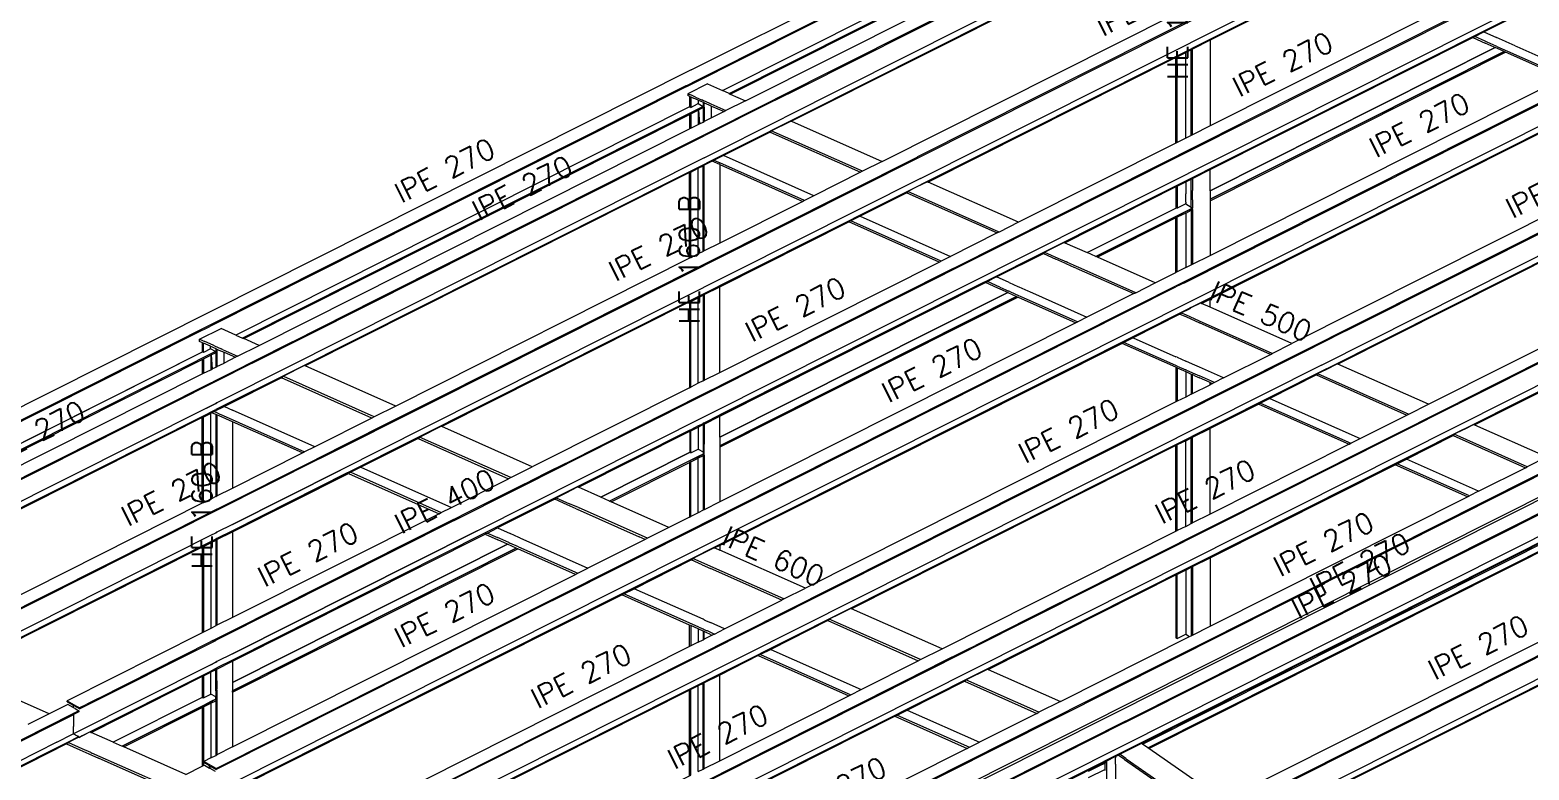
# Model space of a CAD drawing. Header units: millimetres. Extents: x 2 to 172, y 1 to 110.
# Drawn here: x 16.21 to 27.42, y 23.95 to 29.49 of the extents above; entities that cross this region are included whole.
import ezdxf
from ezdxf.enums import TextEntityAlignment as Align

# ---------------------------------------------------------------- set-up
doc = ezdxf.new("R2010")
doc.units = ezdxf.units.MM
doc.layers.add('BARRAS_DE_ACERO', color=7, linetype='Continuous', lineweight=9)
doc.layers.add('REFERENCIA_DE_LAS_BARRAS', color=2, linetype='Continuous', lineweight=9)
doc.styles.add('CYPETXT', font='romans__.ttf', dxfattribs={"height": 0.2})

msp = doc.modelspace()

# ---------------------------------------------------------------- linework, layer by layer
at = {"layer": 'BARRAS_DE_ACERO'}
for p, q in [((35.802, 35.855), (21.843, 28.831)), ((42.371, 33.458), (20.706, 22.557)), ((22.844, 28.53), (29.403, 31.83)), ((22.865, 28.377), (29.575, 31.753)), ((20.347, 26.141), (31.134, 31.569)), ((24.443, 24.119), (38.831, 31.359)), ((21.151, 29.189), (24.796, 31.023)), ((21.2, 29.115), (24.84, 30.947)), ((24.84, 30.938), (21.127, 29.069)), ((21.434, 29.013), (24.885, 30.749)), ((25.46, 30.823), (21.779, 28.971)), ((21.443, 29.009), (24.776, 30.686)), ((25.865, 26.981), (33.147, 30.645)), ((24.776, 30.251), (21.902, 28.805)), ((23.342, 27.602), (28.475, 30.184)), ((18.579, 26.173), (26.481, 30.149)), ((25.975, 29.886), (25.031, 29.411)), ((21.961, 29.054), (23.23, 29.692)), ((22.578, 28.504), (24.776, 29.61)), ((25.05, 29.648), (22.844, 28.539)), ((26.893, 29.607), (25.268, 28.79)), ((24.839, 27.597), (28.518, 29.448)), ((25.031, 29.411), (24.9, 29.345)), ((25.031, 28.443), (26.996, 29.432)), ((25.031, 29.411), (25.031, 28.77)), ((28.488, 29.442), (26.803, 28.594)), ((26.996, 29.432), (27.011, 29.439)), ((26.996, 29.432), (27.09, 29.39)), ((27.011, 29.439), (27.08, 29.474)), ((27.088, 29.404), (27.011, 29.439)), ((27.08, 29.474), (27.174, 29.432)), ((27.104, 29.397), (27.088, 29.404)), ((27.156, 29.36), (27.09, 29.39)), ((27.171, 29.368), (27.104, 29.397)), ((27.24, 29.402), (27.174, 29.432)), ((24.776, 29.283), (22.923, 28.35)), ((24.776, 28.642), (24.776, 29.283)), ((24.786, 29.288), (24.849, 29.319)), ((24.849, 28.678), (24.849, 29.319)), ((24.887, 27.411), (28.613, 29.285)), ((24.908, 27.468), (28.613, 29.332)), ((25.031, 28.284), (27.163, 29.357)), ((25.031, 28.21), (27.242, 29.322)), ((27.163, 29.357), (27.156, 29.36)), ((27.163, 29.357), (27.163, 29.357)), ((27.177, 29.365), (27.171, 29.368)), ((27.177, 29.365), (27.256, 29.33)), ((27.23, 29.328), (27.242, 29.322)), ((27.23, 29.328), (27.23, 29.328)), ((27.673, 29.131), (27.242, 29.322)), ((27.256, 29.33), (27.687, 29.138)), ((27.313, 29.37), (27.325, 29.364)), ((27.325, 29.364), (27.756, 29.173)), ((21.151, 29.189), (13.861, 25.521)), ((21.093, 29.052), (17.555, 27.272)), ((21.127, 29.069), (21.093, 29.052)), ((21.113, 29.071), (21.113, 29.071)), ((21.113, 29.071), (21.113, 29.071)), ((21.113, 29.071), (21.113, 29.071)), ((21.113, 29.071), (21.113, 29.071)), ((21.113, 29.071), (21.113, 29.071)), ((21.113, 29.071), (21.113, 29.071)), ((21.113, 29.071), (21.113, 29.071)), ((21.113, 29.071), (21.113, 29.071)), ((21.113, 29.071), (21.113, 29.071)), ((21.113, 29.071), (21.113, 29.071)), ((21.113, 29.071), (21.113, 29.071)), ((21.113, 29.071), (21.113, 29.071)), ((21.113, 29.071), (21.113, 29.071)), ((21.113, 29.071), (21.113, 29.071)), ((21.113, 29.071), (21.113, 29.071)), ((21.114, 29.072), (21.115, 29.072)), ((21.114, 29.072), (21.114, 29.072)), ((21.114, 29.071), (21.114, 29.072)), ((21.114, 29.071), (21.114, 29.071)), ((21.114, 29.071), (21.114, 29.071)), ((21.114, 29.071), (21.114, 29.071)), ((21.114, 29.071), (21.114, 29.071)), ((21.114, 29.071), (21.114, 29.071)), ((21.116, 29.073), (21.115, 29.072)), ((21.119, 29.074), (21.2, 29.115)), ((21.272, 29.085), (21.384, 29.035)), ((21.779, 28.962), (21.961, 29.054)), ((18.801, 27.473), (21.774, 28.969)), ((21.127, 29.011), (21.127, 28.998)), ((21.141, 28.991), (21.127, 28.998)), ((21.157, 28.998), (21.148, 29.002)), ((21.148, 28.988), (21.148, 28.909)), ((21.148, 28.988), (21.169, 28.979)), ((21.148, 28.909), (21.198, 28.935)), ((21.183, 28.986), (21.157, 28.998)), ((21.202, 28.964), (21.169, 28.979)), ((21.183, 28.986), (21.233, 28.964)), ((21.198, 28.935), (21.202, 28.937)), ((21.202, 28.964), (21.219, 28.957)), ((21.202, 28.964), (21.202, 28.949)), ((21.202, 28.949), (21.202, 28.941)), ((21.202, 28.937), (21.202, 28.941)), ((21.219, 28.957), (21.24, 28.948)), ((21.238, 28.962), (21.233, 28.964)), ((21.238, 28.962), (21.288, 28.94)), ((21.24, 28.948), (21.24, 28.92)), ((21.248, 28.944), (21.24, 28.948)), ((21.248, 28.911), (21.248, 28.944)), ((21.288, 28.94), (21.297, 28.936)), ((21.297, 28.936), (21.411, 28.885)), ((21.434, 29.013), (21.384, 29.035)), ((21.774, 28.969), (21.779, 28.971)), ((21.779, 28.962), (21.775, 28.96)), ((22.22, 25.32), (29.505, 28.985)), ((28.018, 28.977), (25.031, 27.474)), ((21.235, 28.913), (17.796, 27.183)), ((17.805, 27.179), (21.139, 28.856)), ((21.139, 28.912), (21.141, 28.913)), ((21.139, 28.856), (21.148, 28.861)), ((21.139, 28.856), (21.139, 28.748)), ((21.148, 28.909), (21.141, 28.913)), ((21.235, 28.913), (21.24, 28.915)), ((21.24, 28.92), (21.24, 28.917)), ((21.248, 28.911), (21.248, 28.803)), ((21.248, 28.532), (21.843, 28.831)), ((21.303, 28.831), (21.248, 28.803)), ((21.303, 28.919), (21.397, 28.878)), ((21.303, 28.831), (21.303, 28.919)), ((21.397, 28.878), (21.303, 28.831)), ((21.148, 28.753), (21.139, 28.748)), ((21.742, 28.724), (21.392, 28.548)), ((21.742, 28.724), (21.75, 28.728)), ((21.742, 28.724), (22.418, 28.423)), ((21.75, 28.734), (21.896, 28.807)), ((22.433, 28.431), (21.75, 28.734)), ((21.75, 28.728), (21.75, 28.734)), ((21.896, 28.807), (21.902, 28.805)), ((21.902, 28.805), (22.578, 28.504)), ((24.636, 28.472), (25.268, 28.79)), ((24.9, 28.704), (24.89, 28.699)), ((25.031, 28.77), (24.9, 28.704)), ((25.902, 26.953), (29.478, 28.752)), ((17.867, 26.994), (21.248, 28.695)), ((24.776, 28.642), (23.6, 28.05)), ((24.786, 28.647), (24.776, 28.642)), ((24.849, 28.678), (24.786, 28.647)), ((24.89, 28.699), (24.849, 28.678)), ((26.048, 27.237), (28.822, 28.633)), ((26.562, 28.473), (26.803, 28.594)), ((21.248, 28.532), (17.658, 26.725)), ((30.842, 28.517), (19.597, 22.859)), ((21.24, 28.471), (21.248, 28.476)), ((21.248, 27.835), (21.248, 28.476)), ((21.323, 28.513), (21.308, 28.506)), ((21.392, 28.548), (21.323, 28.513)), ((21.323, 28.513), (21.365, 28.495)), ((21.999, 28.213), (21.365, 28.495)), ((21.365, 28.481), (21.985, 28.205)), ((21.365, 28.481), (21.365, 27.894)), ((22.068, 28.247), (21.392, 28.548)), ((28.443, 28.55), (25.643, 27.141)), ((30.575, 28.547), (26.887, 26.691)), ((21.139, 28.421), (18.264, 26.974)), ((22.865, 28.377), (19.156, 26.51)), ((21.139, 28.421), (21.148, 28.425)), ((21.139, 27.78), (21.139, 28.421)), ((21.148, 28.425), (21.203, 28.453)), ((21.148, 27.784), (21.148, 28.425)), ((21.203, 28.453), (21.24, 28.471)), ((21.203, 27.812), (21.203, 28.453)), ((21.24, 27.83), (21.24, 28.471)), ((23.111, 27.704), (24.636, 28.472)), ((24.844, 27.608), (26.562, 28.473)), ((24.849, 28.351), (24.89, 28.372)), ((24.89, 28.372), (24.9, 28.377)), ((24.89, 28.22), (24.89, 28.372)), ((24.9, 28.377), (25.031, 28.443)), ((24.9, 28.377), (24.9, 28.288)), ((25.031, 28.284), (25.031, 28.443)), ((22.763, 28.27), (22.414, 28.094)), ((22.839, 28.314), (22.772, 28.28)), ((23.454, 27.976), (22.772, 28.28)), ((22.772, 28.28), (22.772, 28.28)), ((22.772, 28.274), (22.772, 28.28)), ((22.917, 28.353), (22.839, 28.314)), ((22.917, 28.353), (22.923, 28.35)), ((23.6, 28.05), (22.923, 28.35)), ((23.945, 27.896), (24.779, 28.316)), ((24.786, 28.319), (24.779, 28.316)), ((24.779, 28.158), (24.779, 28.316)), ((24.786, 28.319), (24.849, 28.351)), ((24.786, 28.319), (24.786, 28.154)), ((24.849, 28.351), (24.849, 28.262)), ((24.849, 28.199), (24.849, 28.262)), ((25.031, 28.284), (25.031, 28.284)), ((27, 26.537), (30.575, 28.336)), ((24.112, 27.822), (24.776, 28.156)), ((24.776, 28.156), (24.779, 28.158)), ((24.779, 28.158), (24.776, 28.156)), ((24.776, 28.156), (24.776, 28.156)), ((24.779, 28.158), (24.786, 28.154)), ((24.849, 28.186), (24.786, 28.154)), ((24.849, 28.199), (24.849, 28.193)), ((24.849, 28.186), (24.849, 28.193)), ((24.849, 28.193), (24.849, 28.193)), ((24.849, 28.118), (24.89, 28.139)), ((24.89, 28.214), (24.89, 28.22)), ((24.89, 28.214), (24.89, 28.214)), ((24.89, 28.162), (24.89, 28.151)), ((24.89, 28.151), (24.89, 28.139)), ((24.9, 28.218), (24.9, 28.218)), ((24.9, 28.144), (24.9, 28.155)), ((24.9, 28.144), (24.9, 27.735)), ((25.031, 28.221), (25.031, 28.222)), ((28.443, 28.223), (25.988, 26.988)), ((22.344, 28.059), (22.33, 28.052)), ((23.006, 27.751), (22.33, 28.052)), ((22.414, 28.094), (22.344, 28.059)), ((23.021, 27.758), (22.344, 28.059)), ((22.414, 28.094), (23.09, 27.793)), ((24.776, 28.093), (24.178, 27.792)), ((24.776, 28.082), (24.19, 27.787)), ((24.786, 28.098), (24.776, 28.093)), ((24.786, 28.098), (24.776, 28.093)), ((24.776, 27.673), (24.776, 28.082)), ((24.849, 28.118), (24.786, 28.087)), ((23.435, 27.64), (23.785, 27.816)), ((23.793, 27.82), (23.785, 27.816)), ((23.785, 27.816), (23.879, 27.774)), ((23.793, 27.826), (23.939, 27.899)), ((23.793, 27.82), (23.793, 27.826)), ((23.793, 27.826), (23.893, 27.781)), ((23.939, 27.899), (23.945, 27.896)), ((23.945, 27.896), (24.112, 27.822)), ((24.178, 27.792), (24.112, 27.822)), ((21.139, 27.78), (18.941, 26.674)), ((21.365, 26.925), (23.006, 27.751)), ((23.111, 27.704), (21.365, 26.826)), ((23.006, 27.751), (23.021, 27.758)), ((23.945, 27.744), (23.879, 27.774)), ((23.893, 27.781), (23.959, 27.752)), ((23.952, 27.741), (23.945, 27.744)), ((23.952, 27.741), (23.952, 27.741)), ((23.952, 27.741), (24.018, 27.712)), ((23.966, 27.749), (23.959, 27.752)), ((23.966, 27.749), (23.966, 27.749)), ((24.018, 27.712), (24.018, 27.712)), ((24.03, 27.707), (24.018, 27.712)), ((24.03, 27.707), (24.461, 27.515)), ((24.044, 27.714), (24.032, 27.719)), ((24.476, 27.522), (24.044, 27.714)), ((24.178, 27.792), (24.178, 27.792)), ((24.621, 27.595), (24.19, 27.787)), ((24.9, 27.735), (25.031, 27.801)), ((17.598, 23.962), (24.844, 27.608)), ((21.365, 26.598), (23.352, 27.598)), ((23.352, 27.598), (23.366, 27.605)), ((23.445, 27.556), (23.352, 27.598)), ((23.366, 27.605), (23.366, 27.605)), ((23.46, 27.563), (23.366, 27.605)), ((24.476, 27.522), (24.621, 27.595)), ((24.621, 27.595), (24.776, 27.673)), ((24.839, 27.597), (24.776, 27.566)), ((18.17, 27.155), (18.801, 27.473)), ((21.199, 25.602), (24.908, 27.468)), ((21.203, 26.844), (21.203, 27.485)), ((21.248, 27.508), (21.248, 26.867)), ((21.365, 26.925), (21.365, 27.566)), ((21.365, 26.44), (23.518, 27.523)), ((23.585, 27.494), (21.365, 26.377)), ((23.597, 27.488), (21.365, 26.366)), ((23.518, 27.523), (23.445, 27.556)), ((23.46, 27.563), (23.526, 27.534)), ((23.518, 27.523), (23.518, 27.523)), ((23.518, 27.523), (23.585, 27.494)), ((23.533, 27.531), (23.526, 27.534)), ((23.533, 27.531), (23.533, 27.531)), ((23.533, 27.531), (23.599, 27.501)), ((23.585, 27.494), (23.585, 27.494)), ((23.585, 27.494), (23.597, 27.488)), ((23.597, 27.488), (24.028, 27.297)), ((23.599, 27.501), (23.599, 27.501)), ((23.599, 27.501), (23.611, 27.496)), ((23.602, 27.565), (23.602, 27.565)), ((23.602, 27.565), (23.668, 27.536)), ((23.611, 27.496), (24.042, 27.304)), ((23.668, 27.536), (23.668, 27.536)), ((23.668, 27.536), (23.68, 27.53)), ((23.68, 27.53), (24.111, 27.339)), ((24.461, 27.515), (24.476, 27.522)), ((24.967, 27.442), (25.031, 27.474)), ((25.031, 27.413), (25.031, 27.474)), ((24.879, 27.407), (17.598, 23.743)), ((24.806, 27.361), (24.457, 27.185)), ((24.848, 27.356), (24.815, 27.371)), ((24.849, 27.356), (24.848, 27.356)), ((24.953, 27.31), (24.849, 27.356)), ((24.887, 27.411), (24.881, 27.407)), ((24.887, 27.408), (24.882, 27.405)), ((24.96, 27.445), (24.887, 27.408)), ((24.967, 27.442), (24.96, 27.445)), ((25.031, 27.413), (24.967, 27.442)), ((25.643, 27.141), (25.031, 27.413)), ((25.285, 23.527), (32.96, 27.39)), ((17.555, 27.281), (13.954, 25.469)), ((17.445, 27.217), (17.555, 27.272)), ((17.474, 27.174), (17.635, 27.254)), ((17.746, 27.205), (17.635, 27.254)), ((24.849, 27.343), (24.953, 27.296)), ((25.497, 27.068), (24.953, 27.31)), ((25.483, 27.06), (24.953, 27.296)), ((27.01, 26.533), (28.443, 27.255)), ((13.954, 25.46), (17.445, 27.217)), ((17.474, 27.174), (17.513, 27.157)), ((17.474, 27.158), (17.474, 27.174)), ((17.496, 27.148), (17.503, 27.145)), ((17.557, 27.121), (17.503, 27.145)), ((17.531, 27.149), (17.513, 27.157)), ((17.581, 27.126), (17.531, 27.149)), ((17.796, 27.183), (17.805, 27.179)), ((17.919, 27.128), (17.805, 27.179)), ((18.17, 27.155), (18.13, 27.135)), ((24.373, 27.143), (21.365, 25.63)), ((24.387, 27.15), (24.373, 27.143)), ((24.776, 26.964), (24.373, 27.143)), ((24.457, 27.185), (24.387, 27.15)), ((24.776, 26.977), (24.387, 27.15)), ((24.457, 27.185), (24.776, 27.043)), ((25.497, 27.068), (25.643, 27.141)), ((26.048, 27.237), (25.861, 27.143)), ((17.494, 27.078), (14.125, 25.382)), ((17.594, 27.081), (14.169, 25.357)), ((14.177, 25.353), (17.494, 27.022)), ((17.503, 27.075), (17.496, 27.079)), ((17.557, 27.102), (17.503, 27.075)), ((17.56, 27.056), (17.594, 27.073)), ((17.586, 27.124), (17.581, 27.126)), ((17.586, 27.124), (17.636, 27.102)), ((17.594, 27.073), (17.594, 27.081)), ((17.604, 26.87), (18.024, 27.081)), ((17.645, 27.098), (17.636, 27.102)), ((17.645, 27.098), (17.759, 27.047)), ((24.786, 27.039), (24.776, 27.043)), ((24.786, 27.039), (24.849, 27.011)), ((25.133, 26.884), (25.483, 27.06)), ((25.483, 27.06), (25.497, 27.068)), ((27.554, 27.035), (26.887, 26.699)), ((17.867, 26.994), (17.595, 26.857)), ((18.171, 26.936), (17.597, 26.647)), ((18.941, 26.674), (18.264, 26.974)), ((25.865, 26.981), (18.575, 23.313)), ((25.901, 26.952), (18.619, 23.288)), ((24.786, 26.973), (24.776, 26.977)), ((24.786, 26.96), (24.776, 26.964)), ((24.776, 26.964), (24.776, 26.705)), ((24.786, 26.973), (24.849, 26.945)), ((24.786, 26.96), (24.786, 26.71)), ((24.855, 27.008), (24.849, 27.011)), ((24.855, 26.943), (24.849, 26.945)), ((24.849, 26.932), (24.849, 26.741)), ((24.917, 26.98), (24.855, 27.008)), ((24.855, 26.943), (24.917, 26.915)), ((24.917, 26.901), (24.9, 26.909)), ((24.9, 26.767), (24.9, 26.909)), ((24.953, 26.965), (24.917, 26.98)), ((24.917, 26.915), (24.953, 26.899)), ((25.133, 26.884), (24.953, 26.965)), ((25.828, 26.907), (25.478, 26.731)), ((25.828, 26.907), (25.836, 26.911)), ((25.828, 26.907), (26.504, 26.606)), ((25.836, 26.917), (25.904, 26.951)), ((25.836, 26.917), (26.519, 26.613)), ((25.836, 26.911), (25.836, 26.917)), ((25.836, 26.917), (25.836, 26.917)), ((25.865, 26.981), (25.865, 26.981)), ((25.901, 26.952), (25.902, 26.953)), ((25.904, 26.951), (25.982, 26.99)), ((25.988, 26.988), (25.982, 26.99)), ((26.664, 26.687), (25.988, 26.988)), ((17.595, 26.857), (14.533, 25.316)), ((15.046, 25.583), (17.558, 26.847)), ((17.558, 26.847), (17.576, 26.856)), ((17.558, 26.847), (17.576, 26.856)), ((17.576, 26.856), (17.604, 26.87)), ((17.595, 26.865), (17.576, 26.856)), ((18.087, 26.885), (18.098, 26.891)), ((18.763, 26.584), (18.087, 26.885)), ((18.098, 26.891), (18.098, 26.896)), ((21.139, 26.811), (19.962, 26.219)), ((21.248, 26.767), (21.364, 26.825)), ((21.365, 26.826), (21.364, 26.825)), ((24.9, 26.767), (25.031, 26.833)), ((24.917, 26.901), (24.953, 26.885)), ((25.064, 26.85), (24.953, 26.899)), ((25.031, 26.851), (25.049, 26.842)), ((25.049, 26.842), (25.031, 26.833)), ((25.064, 26.85), (25.049, 26.842)), ((25.133, 26.884), (25.064, 26.85)), ((17.658, 26.725), (17.604, 26.698)), ((17.658, 26.725), (17.604, 26.698)), ((18.374, 26.281), (19.2, 26.696)), ((19.192, 26.701), (18.868, 26.538)), ((19.2, 26.696), (19.2, 26.696)), ((20.221, 26.25), (21.248, 26.767)), ((26.882, 26.688), (23.242, 24.857)), ((23.909, 25.201), (26.887, 26.699)), ((25.395, 26.689), (25.031, 26.506)), ((25.409, 26.696), (25.395, 26.689)), ((25.395, 26.689), (26.071, 26.388)), ((25.478, 26.731), (25.409, 26.696)), ((25.409, 26.696), (26.085, 26.395)), ((25.478, 26.731), (26.154, 26.43)), ((26.519, 26.613), (26.664, 26.687)), ((26.882, 26.688), (26.887, 26.691)), ((17.525, 26.658), (14.489, 25.131)), ((14.533, 25.106), (17.494, 26.595)), ((17.494, 26.587), (14.62, 25.14)), ((17.494, 26.595), (17.597, 26.647)), ((17.494, 25.946), (17.494, 26.587)), ((17.584, 26.632), (17.567, 26.623)), ((17.604, 26.623), (17.595, 26.627)), ((17.609, 26.621), (17.604, 26.623)), ((17.604, 26.607), (17.604, 26.001)), ((17.62, 26.616), (17.609, 26.621)), ((17.62, 26.616), (17.65, 26.603)), ((17.72, 26.555), (17.62, 26.6)), ((17.65, 26.603), (18.26, 26.331)), ((18.336, 26.369), (17.72, 26.643)), ((18.763, 26.584), (18.336, 26.369)), ((18.78, 26.593), (18.763, 26.584)), ((18.941, 26.674), (18.78, 26.593)), ((21.248, 26.548), (21.365, 26.607)), ((21.248, 26.548), (21.365, 26.607)), ((21.248, 26.539), (21.365, 26.598)), ((21.365, 26.44), (21.365, 26.598)), ((26.154, 26.43), (26.504, 26.606)), ((26.504, 26.606), (26.519, 26.613)), ((18.868, 26.538), (18.348, 26.276)), ((18.365, 26.285), (18.868, 26.538)), ((19.156, 26.51), (18.529, 26.195)), ((19.119, 26.442), (19.28, 26.523)), ((19.962, 26.219), (19.286, 26.52)), ((21.148, 26.497), (21.142, 26.494)), ((21.148, 26.497), (21.142, 26.494)), ((21.142, 26.486), (21.142, 26.328)), ((21.203, 26.525), (21.148, 26.497)), ((21.148, 26.497), (21.148, 26.497)), ((21.148, 26.497), (21.148, 26.497)), ((21.148, 26.497), (21.148, 26.497)), ((21.148, 26.489), (21.153, 26.491)), ((21.148, 26.331), (21.148, 26.489)), ((21.153, 26.491), (21.203, 26.517)), ((21.203, 26.525), (21.24, 26.543)), ((21.203, 26.517), (21.24, 26.535)), ((21.203, 26.525), (21.203, 26.525)), ((21.203, 26.517), (21.203, 26.358)), ((21.248, 26.548), (21.24, 26.543)), ((21.24, 26.543), (21.248, 26.548)), ((21.24, 26.535), (21.248, 26.539)), ((21.24, 26.535), (21.24, 26.446)), ((21.248, 26.548), (21.248, 26.548)), ((21.248, 26.539), (21.248, 26.451)), ((23.285, 24.668), (26.928, 26.501)), ((24.9, 26.44), (25.031, 26.506)), ((25.031, 25.865), (25.031, 26.506)), ((26.925, 26.497), (26.858, 26.463)), ((26.858, 26.457), (26.858, 26.463)), ((27.404, 26.22), (26.858, 26.463)), ((26.931, 26.499), (26.925, 26.497)), ((26.928, 26.501), (26.93, 26.502)), ((26.93, 26.502), (27, 26.537)), ((27.003, 26.536), (26.931, 26.499)), ((27.003, 26.536), (27.01, 26.533)), ((18.336, 26.369), (18.26, 26.331)), ((19.109, 26.431), (18.681, 26.216)), ((19.109, 26.431), (19.119, 26.436)), ((19.109, 26.431), (19.785, 26.13)), ((19.802, 26.139), (19.119, 26.442)), ((21.148, 26.324), (21.203, 26.352)), ((21.203, 26.358), (21.203, 26.352)), ((21.203, 26.352), (21.24, 26.331)), ((21.24, 26.446), (21.24, 26.377)), ((21.24, 26.377), (21.24, 26.331)), ((21.24, 26.377), (21.24, 26.377)), ((21.248, 26.451), (21.248, 26.388)), ((21.248, 26.381), (21.248, 26.388)), ((21.248, 26.381), (21.248, 26.381)), ((21.248, 26.318), (21.248, 26.381)), ((21.365, 26.44), (21.365, 26.44)), ((21.365, 26.377), (21.365, 26.366)), ((21.365, 26.366), (21.365, 25.957)), ((24.776, 26.378), (22.35, 25.157)), ((24.776, 25.737), (24.776, 26.378)), ((24.849, 26.414), (24.89, 26.435)), ((24.89, 26.435), (24.9, 26.44)), ((24.9, 25.799), (24.9, 26.44)), ((26.071, 26.388), (25.031, 25.865)), ((26.071, 26.388), (26.085, 26.395)), ((26.085, 26.395), (26.154, 26.43)), ((26.849, 26.453), (26.858, 26.457)), ((26.849, 26.453), (27.39, 26.212)), ((17.595, 25.897), (18.365, 26.285)), ((18.374, 26.281), (17.595, 25.889)), ((17.604, 25.902), (18.348, 26.276)), ((18.243, 26.323), (18.26, 26.331)), ((20.067, 26.173), (20.213, 26.246)), ((20.213, 26.246), (20.221, 26.25)), ((27.816, 26.319), (20.526, 22.651)), ((21.139, 26.263), (20.541, 25.962)), ((20.553, 25.957), (21.139, 26.252)), ((21.139, 26.326), (21.142, 26.328)), ((21.139, 26.326), (21.139, 26.326)), ((21.148, 26.268), (21.139, 26.263)), ((21.139, 26.252), (21.139, 25.843)), ((21.148, 26.324), (21.142, 26.328)), ((21.148, 26.331), (21.148, 26.331)), ((21.148, 26.331), (21.148, 26.324)), ((21.203, 26.296), (21.148, 26.268)), ((21.148, 26.256), (21.203, 26.284)), ((21.148, 26.268), (21.148, 26.268)), ((21.24, 26.302), (21.203, 26.284)), ((21.203, 25.875), (21.203, 26.284)), ((21.24, 26.331), (21.24, 26.314)), ((21.24, 26.302), (21.24, 25.894)), ((21.248, 26.307), (21.248, 26.318)), ((21.248, 26.318), (21.248, 26.318)), ((21.248, 26.307), (21.248, 25.898)), ((26.956, 25.994), (26.416, 26.235)), ((26.971, 26.002), (26.43, 26.242)), ((27.04, 26.036), (26.5, 26.277)), ((18.605, 26.178), (18.588, 26.169)), ((18.588, 26.169), (19.265, 25.868)), ((18.681, 26.216), (18.605, 26.178)), ((18.605, 26.178), (19.282, 25.877)), ((18.681, 26.216), (19.358, 25.915)), ((19.358, 25.915), (19.785, 26.13)), ((19.551, 25.741), (20.347, 26.141)), ((19.802, 26.139), (19.785, 26.13)), ((19.802, 26.139), (19.962, 26.219)), ((19.907, 26.092), (20.067, 26.173)), ((24.395, 24.305), (28.04, 26.139)), ((24.399, 24.316), (28.044, 26.15)), ((27.04, 26.036), (27.39, 26.212)), ((27.39, 26.212), (27.404, 26.22)), ((17.604, 26.001), (17.72, 26.06)), ((19.907, 26.092), (19.462, 25.869)), ((20.298, 26.07), (19.601, 25.719)), ((20.141, 25.988), (20.216, 26.025)), ((20.216, 26.025), (20.301, 26.069)), ((20.474, 25.992), (20.307, 26.066)), ((27.04, 26.036), (26.971, 26.002)), ((17.494, 25.946), (15.462, 24.923)), ((17.503, 25.95), (17.494, 25.946)), ((17.558, 25.978), (17.503, 25.95)), ((17.595, 25.996), (17.558, 25.978)), ((19.282, 25.877), (19.358, 25.915)), ((20.13, 25.977), (19.703, 25.762)), ((20.13, 25.977), (20.141, 25.982)), ((20.141, 25.988), (20.141, 25.982)), ((20.307, 25.914), (20.241, 25.943)), ((20.29, 25.905), (20.297, 25.902)), ((20.297, 25.902), (20.297, 25.902)), ((20.297, 25.902), (20.761, 25.696)), ((20.307, 25.914), (20.314, 25.911)), ((20.314, 25.911), (20.314, 25.911)), ((20.823, 25.684), (20.314, 25.911)), ((20.984, 25.765), (20.553, 25.957)), ((20.755, 22.31), (28.036, 25.974)), ((26.956, 25.994), (26.971, 26.002)), ((17.595, 25.889), (15.555, 24.862)), ((15.88, 25.035), (17.558, 25.879)), ((19.378, 25.818), (17.604, 24.925)), ((17.72, 25.788), (17.604, 25.729)), ((19.369, 25.822), (17.72, 24.992)), ((19.369, 25.822), (17.72, 24.992)), ((19.265, 25.868), (19.282, 25.877)), ((19.386, 25.83), (19.369, 25.822)), ((19.378, 25.818), (19.394, 25.826)), ((19.462, 25.869), (19.386, 25.83)), ((21.139, 25.843), (20.984, 25.765)), ((21.139, 25.843), (21.148, 25.848)), ((27.891, 25.845), (24.519, 24.148)), ((24.89, 25.794), (24.9, 25.799)), ((25.031, 25.865), (24.9, 25.799)), ((15.511, 24.676), (17.558, 25.707)), ((17.558, 25.707), (17.595, 25.725)), ((17.558, 25.707), (17.595, 25.725)), ((17.595, 25.678), (17.558, 25.66)), ((17.604, 25.682), (17.595, 25.678)), ((17.595, 25.678), (17.595, 25.678)), ((17.604, 25.674), (17.595, 25.669)), ((17.72, 25.741), (17.604, 25.682)), ((17.604, 25.674), (17.604, 25.033)), ((17.72, 25.732), (17.72, 25.091)), ((19.601, 25.719), (17.72, 24.773)), ((19.601, 25.719), (17.72, 24.773)), ((19.627, 25.723), (19.61, 25.715)), ((19.627, 25.723), (19.703, 25.762)), ((19.627, 25.723), (19.703, 25.689)), ((19.703, 25.762), (19.796, 25.72)), ((19.863, 25.69), (19.796, 25.72)), ((19.869, 25.687), (20.379, 25.461)), ((20.806, 25.676), (20.379, 25.461)), ((20.806, 25.676), (20.761, 25.696)), ((20.823, 25.684), (20.806, 25.676)), ((20.984, 25.765), (20.823, 25.684)), ((23.027, 24.856), (24.776, 25.737)), ((24.526, 24.143), (27.764, 25.773)), ((24.565, 24.116), (27.764, 25.725)), ((24.573, 24.111), (27.678, 25.673)), ((24.776, 25.737), (24.786, 25.742)), ((24.849, 25.773), (24.786, 25.742)), ((17.494, 25.619), (15.641, 24.686)), ((17.494, 25.619), (17.503, 25.623)), ((17.494, 25.619), (17.494, 24.977)), ((17.503, 25.623), (17.558, 25.651)), ((17.503, 25.623), (17.503, 24.982)), ((17.595, 25.669), (17.558, 25.651)), ((17.558, 25.651), (17.558, 25.01)), ((17.595, 25.669), (17.595, 25.028)), ((17.72, 24.606), (19.777, 25.641)), ((19.843, 25.611), (17.72, 24.543)), ((19.787, 25.652), (19.794, 25.649)), ((19.794, 25.649), (19.794, 25.649)), ((19.86, 25.62), (19.794, 25.649)), ((19.843, 25.611), (19.843, 25.611)), ((20.286, 25.414), (19.855, 25.606)), ((21.191, 25.598), (20.59, 25.295)), ((21.323, 25.614), (21.162, 25.534)), ((21.191, 25.598), (21.199, 25.602)), ((21.323, 25.614), (21.329, 25.612)), ((21.365, 25.63), (21.365, 25.595)), ((21.162, 25.528), (21.152, 25.522)), ((21.234, 25.486), (21.152, 25.522)), ((21.162, 25.534), (21.162, 25.528)), ((21.845, 25.23), (21.162, 25.534)), ((21.234, 25.486), (21.295, 25.458)), ((28.93, 25.534), (24.899, 23.505)), ((24.9, 25.472), (24.9, 24.96)), ((25.285, 23.691), (28.925, 25.523)), ((23.372, 24.703), (24.776, 25.41)), ((24.786, 25.414), (24.776, 25.41)), ((24.776, 25.41), (24.776, 24.94)), ((24.849, 25.446), (24.786, 25.414)), ((24.786, 24.934), (24.786, 25.414)), ((24.849, 25.446), (24.849, 24.966)), ((20.59, 25.295), (17.72, 23.852)), ((18.619, 23.508), (22.22, 25.32)), ((21.139, 25.035), (20.631, 25.261)), ((21.203, 25.022), (20.648, 25.269)), ((21.24, 25.078), (20.724, 25.307)), ((20.113, 25.219), (17.598, 23.953)), ((21.401, 25.006), (21.828, 25.221)), ((22.259, 25.117), (22.184, 25.079)), ((22.344, 25.16), (22.259, 25.117)), ((22.35, 25.157), (22.344, 25.16)), ((23.027, 24.856), (22.35, 25.157)), ((23.909, 25.201), (23.278, 24.883)), ((17.558, 25.01), (17.503, 24.982)), ((17.595, 25.028), (17.558, 25.01)), ((21.139, 24.875), (21.139, 25.035)), ((21.148, 25.031), (21.139, 25.035)), ((21.209, 25.02), (21.203, 25.022)), ((21.24, 24.99), (21.203, 25.006)), ((21.209, 25.02), (21.24, 25.006)), ((21.248, 25.074), (21.24, 25.078)), ((21.24, 25.006), (21.248, 25.002)), ((21.401, 25.006), (21.295, 25.053)), ((21.325, 24.968), (21.401, 25.006)), ((22.173, 25.068), (21.746, 24.853)), ((22.173, 25.068), (22.184, 25.073)), ((22.173, 25.068), (22.849, 24.767)), ((22.184, 25.073), (22.184, 25.079)), ((22.866, 24.776), (22.184, 25.079)), ((24.9, 24.96), (25.031, 25.026)), ((16.576, 24.408), (17.595, 24.92)), ((16.715, 24.486), (17.558, 24.911)), ((17.595, 24.929), (17.558, 24.911)), ((17.72, 24.992), (17.595, 24.929)), ((17.604, 24.925), (17.595, 24.92)), ((17.72, 24.992), (17.72, 24.992)), ((21.203, 24.907), (21.148, 24.879)), ((21.295, 24.982), (21.325, 24.968)), ((21.325, 24.968), (21.308, 24.96)), ((23.912, 24.463), (24.878, 24.949)), ((24.776, 24.94), (24.786, 24.934)), ((24.786, 24.934), (24.849, 24.966)), ((17.72, 24.82), (17.604, 24.761)), ((17.72, 24.82), (17.604, 24.761)), ((21.139, 24.875), (18.527, 23.56)), ((19.641, 23.045), (23.237, 24.854)), ((21.148, 24.879), (21.139, 24.875)), ((21.653, 24.806), (21.365, 24.661)), ((21.67, 24.815), (21.653, 24.806)), ((21.653, 24.806), (22.329, 24.505)), ((21.746, 24.853), (21.67, 24.815)), ((21.67, 24.815), (22.346, 24.514)), ((21.746, 24.853), (22.422, 24.552)), ((22.866, 24.776), (23.027, 24.856)), ((23.237, 24.863), (23.242, 24.865)), ((23.237, 24.854), (23.242, 24.857)), ((23.242, 24.865), (23.278, 24.883)), ((25.329, 23.502), (27.891, 24.792)), ((16.35, 24.371), (15.641, 24.686)), ((17.558, 24.738), (16.532, 24.222)), ((17.503, 24.655), (17.558, 24.683)), ((17.595, 24.709), (17.558, 24.691)), ((17.558, 24.518), (17.558, 24.683)), ((17.595, 24.757), (17.604, 24.761)), ((17.604, 24.761), (17.595, 24.757)), ((17.595, 24.757), (17.595, 24.757)), ((17.72, 24.773), (17.604, 24.714)), ((17.604, 24.705), (17.72, 24.764)), ((17.604, 24.761), (17.604, 24.761)), ((17.604, 24.761), (17.604, 24.761)), ((17.72, 24.764), (17.72, 24.606)), ((19.641, 23.053), (22.971, 24.729)), ((19.641, 22.834), (23.285, 24.668)), ((22.422, 24.552), (22.849, 24.767)), ((22.849, 24.767), (22.866, 24.776)), ((23.205, 24.625), (23.366, 24.706)), ((23.366, 24.706), (23.372, 24.703)), ((23.372, 24.703), (23.912, 24.463)), ((16.663, 24.232), (17.497, 24.652)), ((17.497, 24.652), (17.503, 24.655)), ((17.497, 24.494), (17.497, 24.652)), ((17.503, 24.655), (17.503, 24.49)), ((17.604, 24.617), (17.604, 24.554)), ((17.604, 24.547), (17.604, 24.554)), ((17.72, 24.606), (17.72, 24.606)), ((22.346, 24.514), (22.422, 24.552)), ((23.195, 24.614), (23.205, 24.619)), ((23.195, 24.614), (23.735, 24.373)), ((23.752, 24.382), (23.205, 24.625)), ((23.205, 24.619), (23.205, 24.625)), ((16.489, 24.441), (16.35, 24.371)), ((16.484, 24.46), (16.484, 24.469)), ((16.484, 24.46), (16.528, 24.435)), ((16.528, 24.419), (16.489, 24.441)), ((16.58, 24.418), (16.631, 24.444)), ((16.715, 24.486), (16.631, 24.444)), ((17.494, 24.492), (16.829, 24.158)), ((17.494, 24.492), (16.829, 24.158)), ((17.494, 24.492), (17.497, 24.494)), ((17.494, 24.492), (17.497, 24.494)), ((17.494, 24.492), (17.494, 24.492)), ((17.497, 24.494), (17.503, 24.49)), ((17.503, 24.49), (17.558, 24.518)), ((17.595, 24.497), (17.558, 24.518)), ((17.595, 24.543), (17.595, 24.497)), ((17.595, 24.48), (17.595, 24.497)), ((17.595, 24.48), (17.595, 24.468)), ((17.595, 24.48), (17.595, 24.48)), ((17.604, 24.547), (17.604, 24.547)), ((17.604, 24.547), (17.604, 24.484)), ((17.604, 24.484), (17.604, 24.484)), ((17.604, 24.484), (17.604, 24.473)), ((17.604, 24.473), (17.604, 24.064)), ((17.72, 24.532), (17.72, 24.543)), ((17.72, 24.532), (17.72, 24.123)), ((21.139, 24.548), (18.706, 23.323)), ((24.127, 24.472), (20.526, 22.66)), ((21.139, 23.906), (21.139, 24.548)), ((21.365, 24.02), (22.329, 24.505)), ((22.329, 24.505), (22.346, 24.514)), ((23.912, 24.463), (23.752, 24.382)), ((14.702, 23.453), (16.528, 24.372)), ((16.35, 24.371), (16.19, 24.29)), ((16.528, 24.435), (16.528, 24.419)), ((16.532, 24.416), (16.528, 24.419)), ((16.532, 24.374), (16.528, 24.372)), ((16.528, 24.364), (16.532, 24.366)), ((16.559, 24.417), (16.532, 24.433)), ((16.532, 24.416), (16.532, 24.433)), ((16.544, 24.41), (16.532, 24.416)), ((16.571, 24.394), (16.532, 24.374)), ((16.571, 24.386), (16.532, 24.366)), ((16.532, 24.374), (16.532, 24.374)), ((16.532, 24.366), (16.532, 24.277)), ((16.532, 24.366), (16.532, 24.366)), ((16.532, 24.366), (16.532, 24.276)), ((16.544, 24.41), (16.571, 24.394)), ((16.576, 24.408), (16.559, 24.417)), ((16.571, 24.394), (16.571, 24.386)), ((16.58, 24.418), (16.576, 24.416)), ((16.896, 24.128), (17.494, 24.429)), ((17.494, 24.429), (16.896, 24.128)), ((17.503, 24.434), (17.494, 24.429)), ((22.674, 24.352), (23.215, 24.112)), ((22.691, 24.36), (23.232, 24.12)), ((22.767, 24.399), (23.307, 24.158)), ((23.735, 24.373), (23.307, 24.158)), ((23.735, 24.373), (23.752, 24.382)), ((16.407, 24.159), (16.524, 24.218)), ((16.532, 24.276), (16.532, 24.277)), ((16.532, 24.222), (16.532, 24.276)), ((16.532, 24.222), (16.565, 24.203)), ((16.532, 24.222), (16.576, 24.197)), ((16.656, 24.235), (16.595, 24.204)), ((16.656, 24.235), (16.663, 24.232)), ((16.829, 24.158), (16.663, 24.232)), ((24.399, 24.316), (20.799, 22.504)), ((24.395, 24.305), (20.799, 22.496)), ((16.407, 24.159), (13.143, 22.516)), ((16.479, 24.145), (16.052, 23.93)), ((16.566, 24.194), (16.491, 24.156)), ((16.491, 24.156), (16.491, 24.151)), ((16.566, 24.197), (16.563, 24.196)), ((16.571, 24.196), (16.566, 24.194)), ((16.571, 24.2), (16.571, 24.196)), ((16.571, 24.196), (16.576, 24.194)), ((16.594, 24.206), (16.576, 24.197)), ((16.662, 24.08), (16.596, 24.109)), ((16.896, 24.128), (16.896, 24.128)), ((16.908, 24.123), (16.896, 24.128)), ((17.371, 23.917), (16.908, 24.123)), ((17.72, 24.123), (17.604, 24.064)), ((20.799, 22.285), (24.443, 24.119)), ((23.215, 24.112), (23.232, 24.12)), ((23.232, 24.12), (23.307, 24.158)), ((24.573, 24.111), (24.565, 24.116)), ((25.131, 23.722), (24.573, 24.111)), ((16.579, 24.101), (16.645, 24.071)), ((16.645, 24.071), (16.718, 24.039)), ((16.662, 24.08), (16.669, 24.077)), ((17.211, 23.836), (16.669, 24.077)), ((17.194, 23.827), (16.718, 24.039)), ((17.558, 24.041), (17.505, 24.015)), ((17.549, 23.981), (17.505, 24.006)), ((20.874, 22.314), (24.246, 24.011)), ((24.246, 24.002), (24.2, 23.979)), ((24.257, 24.016), (24.246, 24.011)), ((24.246, 24.011), (24.246, 24.002)), ((24.246, 23.955), (24.246, 24.002)), ((24.257, 24.016), (24.257, 23.654)), ((24.325, 24.051), (24.345, 24.061)), ((24.325, 24.047), (24.325, 24.042)), ((24.325, 24.014), (24.325, 24.042)), ((24.325, 23.995), (24.325, 24.014)), ((24.325, 23.995), (24.325, 23.689)), ((24.345, 24.061), (24.358, 24.068)), ((24.348, 24.058), (24.345, 24.061)), ((24.352, 24.056), (24.348, 24.058)), ((24.392, 24.028), (24.352, 24.056)), ((24.366, 24.062), (24.358, 24.068)), ((24.402, 24.037), (24.366, 24.062)), ((24.405, 24.035), (24.402, 24.037)), ((24.405, 24.035), (24.971, 23.641)), ((17.371, 23.917), (17.494, 23.978)), ((17.549, 23.964), (17.549, 23.981)), ((17.554, 23.962), (17.549, 23.964)), ((17.554, 23.979), (17.598, 23.953)), ((17.598, 23.962), (17.598, 23.953)), ((24.2, 23.979), (24.12, 23.939)), ((24.246, 23.955), (24.12, 23.891)), ((24.246, 23.947), (24.246, 23.955))]:
    msp.add_line(p, q, dxfattribs=at)
for points in [[(18.171, 26.936), (18.178, 26.94), (29.105, 32.438)], [(39.53, 32.05), (35.062, 29.801), (31.623, 28.071), (20.482, 22.465), (20.526, 22.44)], [(21.384, 29.035), (24.776, 30.742), (24.779, 30.743)], [(21.557, 28.958), (24.776, 30.578), (24.776, 30.686)], [(28.442, 30.378), (20.221, 26.242), (20.221, 26.242), (20.221, 26.242), (20.221, 26.242)], [(27.085, 29.803), (26.735, 29.627), (26.666, 29.592), (26.651, 29.585), (25.031, 28.77)], [(27.08, 29.474), (27.43, 29.65), (27.438, 29.654), (27.438, 29.66)], [(27.313, 29.37), (27.247, 29.399), (27.24, 29.402)], [(24.786, 28.647), (24.786, 29.288), (24.776, 29.283)], [(24.89, 28.699), (24.89, 29.34), (24.849, 29.319)], [(24.9, 28.704), (24.9, 29.345), (24.89, 29.34)], [(25.031, 28.222), (27.23, 29.328), (27.163, 29.357)], [(27.163, 29.357), (25.031, 28.284), (25.031, 28.222)], [(27.23, 29.328), (25.031, 28.221), (25.031, 28.21), (25.031, 27.801)], [(21.113, 29.071), (21.112, 29.071), (21.112, 29.071), (21.112, 29.071), (17.555, 27.281)], [(21.114, 29.071), (21.114, 29.071), (21.114, 29.071), (21.114, 29.071), (21.114, 29.071), (21.113, 29.071), (21.113, 29.071)], [(21.113, 29.071), (21.113, 29.071), (21.113, 29.071)], [(21.113, 29.071), (21.113, 29.071), (21.113, 29.071), (21.113, 29.071)], [(21.113, 29.071), (21.113, 29.071), (21.113, 29.071), (21.113, 29.071), (21.113, 29.071)], [(21.114, 29.072), (21.114, 29.072), (21.114, 29.072), (21.114, 29.072), (21.114, 29.072)], [(21.116, 29.073), (21.117, 29.073), (21.119, 29.074)], [(21.119, 29.074), (21.119, 29.074), (21.119, 29.074)], [(21.272, 29.085), (21.127, 29.011), (21.148, 29.002)], [(25.031, 27.801), (27.673, 29.131), (27.687, 29.138)], [(21.139, 28.912), (21.141, 28.913), (21.141, 28.991), (21.148, 28.988)], [(21.202, 28.937), (21.24, 28.916), (21.24, 28.917)], [(21.775, 28.96), (21.774, 28.96), (21.248, 28.695)], [(21.248, 28.944), (21.283, 28.928), (21.303, 28.919)], [(21.434, 29.013), (21.443, 29.009), (21.557, 28.958), (21.411, 28.885), (21.397, 28.878)], [(21.139, 28.912), (17.746, 27.205), (17.796, 27.183)], [(21.148, 28.861), (21.203, 28.888), (21.206, 28.89), (21.214, 28.786), (21.24, 28.799)], [(21.148, 28.861), (21.148, 28.753), (21.203, 28.78)], [(21.203, 28.888), (21.203, 28.78), (21.214, 28.786)], [(21.206, 28.89), (21.24, 28.907), (21.24, 28.911)], [(21.24, 28.916), (21.24, 28.915), (21.24, 28.911)], [(21.24, 28.907), (21.24, 28.799), (21.248, 28.803)], [(17.759, 27.047), (17.919, 27.128), (21.139, 28.748)], [(19.192, 26.701), (19.2, 26.705), (22.836, 28.535), (22.844, 28.539)], [(19.2, 26.696), (19.2, 26.696), (19.2, 26.696), (22.844, 28.53)], [(22.578, 28.504), (22.433, 28.431), (22.418, 28.423), (22.068, 28.247), (21.999, 28.213), (21.985, 28.205), (21.365, 27.894), (21.248, 27.835), (21.24, 27.83), (21.203, 27.812), (21.148, 27.784), (21.139, 27.78)], [(21.365, 28.481), (21.308, 28.506), (21.248, 28.476)], [(22.772, 28.274), (22.763, 28.27), (23.44, 27.969)], [(24.9, 28.218), (24.9, 28.225), (24.9, 28.288)], [(24.112, 27.822), (24.112, 27.822), (24.776, 28.156)], [(24.849, 28.186), (24.89, 28.162), (24.89, 28.214)], [(24.89, 28.151), (24.89, 28.151), (24.849, 28.13)], [(24.849, 28.13), (24.849, 28.13), (24.89, 28.151)], [(24.89, 28.139), (24.89, 27.731), (24.9, 27.735)], [(24.9, 28.218), (24.9, 28.155), (24.9, 28.155)], [(21.148, 27.457), (21.203, 27.485), (21.24, 27.503), (21.248, 27.508), (21.365, 27.566), (22.33, 28.052)], [(23.6, 28.05), (23.454, 27.976), (23.44, 27.969), (23.09, 27.793), (23.021, 27.758)], [(24.19, 27.787), (24.178, 27.792), (24.776, 28.093), (24.776, 28.093)], [(24.786, 27.678), (24.786, 28.087), (24.776, 28.082)], [(24.849, 28.13), (24.786, 28.098), (24.786, 28.098), (24.849, 28.13)], [(24.849, 28.118), (24.849, 27.71), (24.89, 27.731)], [(21.364, 26.825), (21.365, 26.826), (23.111, 27.704)], [(24.032, 27.719), (24.032, 27.719), (23.966, 27.749)], [(24.849, 27.71), (24.786, 27.678), (24.776, 27.673)], [(23.529, 27.598), (23.435, 27.64), (23.366, 27.605)], [(23.529, 27.598), (23.595, 27.568), (23.602, 27.565)], [(26.664, 26.687), (28.443, 27.582), (28.451, 27.586)], [(20.113, 25.219), (21.24, 25.786), (24.776, 27.566)], [(24.461, 27.515), (24.111, 27.339), (24.042, 27.304), (24.028, 27.297), (21.365, 25.957), (21.248, 25.898), (21.24, 25.894), (21.203, 25.875), (21.148, 25.848)], [(21.24, 27.503), (21.24, 26.862), (21.248, 26.867), (21.365, 26.925)], [(23.518, 27.523), (21.365, 26.44), (21.365, 26.377)], [(21.365, 26.377), (21.365, 26.377), (23.585, 27.494)], [(21.139, 27.453), (19.286, 26.52), (19.28, 26.523)], [(24.815, 27.365), (24.806, 27.361), (24.849, 27.343)], [(24.815, 27.365), (24.815, 27.371), (24.882, 27.405)], [(24.881, 27.407), (24.881, 27.407), (24.879, 27.407)], [(17.496, 27.079), (17.496, 27.148), (17.474, 27.158)], [(17.503, 27.075), (17.503, 27.128), (17.503, 27.145)], [(17.595, 26.865), (18.13, 27.135), (18.024, 27.081)], [(25.861, 27.143), (25.757, 27.09), (18.619, 23.499)], [(17.496, 27.079), (17.494, 27.078), (14.125, 25.382), (14.169, 25.357)], [(17.494, 27.022), (17.503, 27.027), (17.558, 27.054), (17.56, 27.056)], [(17.494, 27.022), (17.494, 26.914), (17.503, 26.919)], [(17.503, 27.027), (17.503, 26.919), (17.558, 26.946)], [(17.594, 27.081), (17.557, 27.102), (17.557, 27.121)], [(17.557, 27.121), (17.595, 27.104), (17.604, 27.1), (17.619, 27.093), (17.658, 27.076)], [(17.558, 27.054), (17.558, 26.946), (17.569, 26.952)], [(17.56, 27.056), (17.569, 26.952), (17.595, 26.965)], [(17.595, 27.104), (17.595, 26.965), (17.604, 26.969)], [(17.604, 27.1), (17.604, 26.969), (17.658, 26.996), (17.658, 27.076), (17.742, 27.039)], [(17.759, 27.047), (17.742, 27.039), (17.658, 26.996)], [(14.441, 25.369), (14.441, 25.378), (17.494, 26.914)], [(18.264, 26.974), (18.258, 26.977), (18.098, 26.896), (18.098, 26.896)], [(24.786, 26.96), (24.849, 26.932), (24.855, 26.929)], [(24.855, 26.929), (24.89, 26.913), (24.9, 26.909)], [(24.89, 26.913), (24.89, 26.762), (24.9, 26.767)], [(18.087, 26.885), (17.66, 26.67), (17.72, 26.643)], [(18.78, 26.593), (18.104, 26.894), (18.098, 26.896)], [(21.24, 26.862), (21.203, 26.844), (21.148, 26.816)], [(25.031, 26.833), (25.031, 26.851), (24.953, 26.885)], [(24.89, 26.762), (24.849, 26.741), (24.786, 26.71), (24.776, 26.705), (22.005, 25.311)], [(17.503, 25.95), (17.503, 26.591), (17.494, 26.587)], [(17.558, 25.978), (17.558, 26.619), (17.503, 26.591)], [(17.595, 26.611), (17.567, 26.623), (17.558, 26.619)], [(17.66, 26.67), (17.584, 26.632), (17.595, 26.627)], [(17.62, 26.6), (17.604, 26.607), (17.595, 26.611)], [(17.595, 26.611), (17.595, 25.996), (17.604, 26.001)], [(20.301, 26.069), (20.307, 26.066), (21.142, 26.486), (21.148, 26.489)], [(21.203, 26.525), (21.203, 26.525), (21.148, 26.497)], [(21.203, 26.525), (21.24, 26.543), (21.24, 26.543)], [(27.01, 26.533), (27.55, 26.293), (27.404, 26.22)], [(19.119, 26.442), (19.119, 26.442), (19.119, 26.436)], [(24.786, 25.742), (24.786, 26.383), (24.776, 26.378)], [(24.849, 25.773), (24.849, 26.414), (24.786, 26.383)], [(24.849, 25.446), (24.89, 25.467), (24.9, 25.472), (25.031, 25.538), (26.416, 26.235), (26.43, 26.242), (26.5, 26.277), (26.849, 26.453)], [(24.849, 25.773), (24.89, 25.794), (24.89, 26.435)], [(19.394, 25.826), (20.221, 26.242), (20.221, 26.242)], [(21.142, 26.328), (21.139, 26.326), (20.474, 25.992)], [(20.474, 25.992), (20.474, 25.992), (21.139, 26.326)], [(21.139, 26.263), (20.541, 25.962), (20.553, 25.957)], [(21.139, 26.263), (21.139, 26.263), (21.148, 26.268), (21.203, 26.295)], [(21.148, 25.848), (21.148, 26.256), (21.139, 26.252)], [(21.203, 26.296), (21.203, 26.295), (21.24, 26.314), (21.24, 26.302)], [(21.24, 26.314), (21.24, 26.314), (21.203, 26.296)], [(27.772, 26.306), (24.975, 24.898), (24.127, 24.472)], [(17.72, 25.788), (17.72, 25.788), (18.529, 26.195), (17.72, 25.788), (17.604, 25.729), (17.604, 25.729), (17.595, 25.725)], [(17.72, 25.741), (17.72, 25.741), (18.579, 26.173), (17.72, 25.741), (17.604, 25.682), (17.604, 25.682), (17.595, 25.678)], [(17.604, 25.674), (17.72, 25.732), (18.588, 26.169)], [(17.604, 25.902), (17.558, 25.879), (17.595, 25.897)], [(20.29, 25.905), (20.224, 25.935), (20.13, 25.977)], [(20.141, 25.988), (20.141, 25.988), (20.241, 25.943)], [(20.541, 25.962), (20.541, 25.962), (20.474, 25.992)], [(25.031, 25.538), (25.031, 25.026), (26.956, 25.994)], [(19.265, 25.868), (17.72, 25.091), (17.604, 25.033), (17.595, 25.028)], [(15.555, 24.651), (17.558, 25.66), (17.595, 25.678)], [(17.595, 25.725), (17.595, 25.725), (17.604, 25.729)], [(17.72, 24.764), (19.61, 25.715), (19.704, 25.673)], [(19.787, 25.652), (19.721, 25.682), (19.703, 25.689)], [(19.777, 25.641), (19.777, 25.641), (19.704, 25.673)], [(19.869, 25.687), (19.869, 25.687), (19.863, 25.69)], [(19.843, 25.611), (19.777, 25.641), (17.72, 24.606), (17.72, 24.543)], [(17.72, 24.532), (19.855, 25.606), (19.843, 25.611)], [(17.72, 24.543), (17.72, 24.543), (19.843, 25.611)], [(19.86, 25.62), (20.303, 25.423), (20.379, 25.461)], [(21.199, 25.602), (21.199, 25.602), (21.199, 25.602), (21.199, 25.602)], [(21.365, 25.63), (21.329, 25.612), (21.365, 25.595)], [(21.845, 25.23), (22.005, 25.311), (21.365, 25.595)], [(17.684, 23.778), (17.72, 23.796), (20.631, 25.261), (20.648, 25.269), (20.724, 25.307), (21.152, 25.522)], [(21.845, 25.23), (21.828, 25.221), (21.295, 25.458)], [(24.89, 25.467), (24.89, 24.955), (24.9, 24.96)], [(17.72, 24.123), (20.286, 25.414), (20.303, 25.423)], [(21.203, 25.006), (21.148, 25.031), (21.148, 24.879)], [(21.203, 25.006), (21.203, 24.907), (21.24, 24.925)], [(21.248, 25.074), (21.264, 25.067), (21.295, 25.053)], [(21.248, 25.002), (21.264, 24.995), (21.27, 24.993), (21.295, 24.982)], [(24.971, 23.641), (25.131, 23.722), (27.764, 25.047)], [(17.503, 24.982), (17.494, 24.977), (16.484, 24.469), (16.567, 24.421)], [(17.558, 24.911), (17.604, 24.933), (17.72, 24.992), (17.72, 24.992)], [(21.24, 24.99), (21.24, 24.925), (21.248, 24.93)], [(21.248, 24.93), (21.248, 24.986), (21.24, 24.99)], [(21.295, 24.965), (21.264, 24.979), (21.248, 24.986)], [(21.295, 24.965), (21.308, 24.96), (21.248, 24.93)], [(24.849, 24.966), (24.878, 24.949), (24.89, 24.955)], [(17.72, 24.82), (17.72, 24.82), (17.72, 24.82)], [(23.237, 24.863), (23.242, 24.865), (23.278, 24.883)], [(16.594, 24.206), (17.558, 24.691), (17.595, 24.709), (17.595, 24.709)], [(17.595, 24.757), (17.558, 24.738), (17.595, 24.757)], [(17.595, 24.543), (17.595, 24.612), (17.595, 24.701), (17.558, 24.683)], [(17.595, 24.709), (17.604, 24.714), (17.604, 24.714)], [(17.595, 24.709), (17.595, 24.709), (17.604, 24.714)], [(17.604, 24.617), (17.604, 24.705), (17.595, 24.701)], [(17.72, 24.773), (17.72, 24.773), (17.604, 24.714)], [(24.12, 22.885), (24.13, 22.891), (24.2, 22.926), (24.246, 22.949), (24.257, 22.954), (24.402, 23.028), (24.819, 23.237), (24.833, 23.244), (24.908, 23.282), (25.23, 23.444), (25.244, 23.451), (25.404, 23.532), (27.764, 24.719)], [(19.548, 23.106), (21.139, 23.906), (21.148, 23.911), (21.148, 24.552), (21.139, 24.548)], [(21.203, 23.939), (21.203, 24.58), (21.148, 24.552)], [(21.203, 23.939), (21.24, 23.957), (21.24, 24.598), (21.203, 24.58)], [(21.24, 23.957), (21.248, 23.962), (21.248, 24.603), (21.24, 24.598)], [(21.248, 23.962), (21.365, 24.02), (21.365, 24.661), (21.248, 24.603)], [(21.365, 23.693), (22.674, 24.352), (22.691, 24.36), (22.767, 24.399), (23.195, 24.614)], [(17.503, 24.422), (17.558, 24.45), (17.595, 24.468), (17.595, 24.06), (17.604, 24.064)], [(17.558, 24.462), (17.503, 24.434), (17.503, 24.434), (17.558, 24.461)], [(17.595, 24.48), (17.558, 24.462), (17.558, 24.461), (17.595, 24.48)], [(17.558, 24.45), (17.558, 24.041), (17.595, 24.06)], [(15.771, 23.983), (16.007, 24.102), (16.528, 24.364)], [(16.576, 24.408), (16.576, 24.416), (16.567, 24.421)], [(16.908, 24.123), (17.494, 24.418), (17.503, 24.422), (17.503, 23.983), (17.511, 23.987), (17.549, 23.964)], [(17.494, 24.429), (17.494, 24.429), (17.503, 24.434)], [(17.494, 24.418), (17.494, 23.978), (17.503, 23.983)], [(16.524, 24.218), (16.532, 24.222), (16.532, 24.276)], [(16.563, 24.196), (16.487, 24.157), (13.181, 22.494)], [(16.491, 24.151), (16.479, 24.145), (16.579, 24.101)], [(16.596, 24.109), (16.492, 24.156), (16.491, 24.156)], [(16.566, 24.197), (16.571, 24.2), (16.565, 24.203)], [(16.595, 24.204), (16.576, 24.194), (16.576, 24.197)], [(16.829, 24.158), (16.829, 24.158), (16.896, 24.128)], [(23.215, 24.112), (21.365, 23.181), (21.365, 23.693)], [(24.565, 24.116), (24.526, 24.143), (24.519, 24.148), (24.358, 24.068)], [(17.598, 23.962), (17.505, 24.015), (17.505, 24.006)], [(24.325, 24.047), (24.325, 24.051), (24.257, 24.016)], [(24.392, 24.028), (24.957, 23.634), (24.971, 23.641)], [(17.593, 23.94), (17.554, 23.962), (17.554, 23.979)]]:
    msp.add_lwpolyline(points, dxfattribs=at)
for points in [[(23.342, 27.602), (21.365, 26.607), (23.342, 27.602)], [(21.139, 27.453), (21.139, 26.811), (21.148, 26.816), (21.148, 27.457), (21.139, 27.453)], [(17.595, 26.693), (17.525, 26.658), (17.595, 26.693), (17.595, 26.693), (17.604, 26.698), (17.604, 26.698), (17.595, 26.693)], [(21.365, 26.607), (21.365, 26.607), (21.365, 26.607), (21.365, 26.607)], [(17.72, 26.555), (17.72, 26.06), (18.243, 26.323), (17.72, 26.555)], [(20.298, 26.07), (21.142, 26.494), (21.142, 26.494), (20.298, 26.07)], [(17.72, 24.82), (19.551, 25.741), (17.72, 24.82)], [(22.971, 24.729), (23.237, 24.863), (22.971, 24.729)]]:
    msp.add_lwpolyline(points, close=True, dxfattribs=at)

# ---------------------------------------------------------------- texts
at = {"layer": 'REFERENCIA_DE_LAS_BARRAS', "style": 'CYPETXT'}
for s, rotation, width, p, p2 in [('HE 180 B', 90, 0.776302, (24.866, 29.116), (24.866, 30.084)), ('IPE 270', 26.7003, 0.844169, (24.228, 29.436), (24.947, 29.798)), ('IPE 270', 26.7003, 0.844169, (25.249, 28.982), (25.969, 29.344)), ('IPE 270', 26.7003, 0.844169, (26.271, 28.528), (26.99, 28.89)), ('IPE 270', 26.7003, 0.844169, (18.982, 28.187), (19.701, 28.549)), ('IPE 270', 26.7003, 0.844169, (19.561, 28.057), (20.281, 28.419)), ('IPE 270', 26.7003, 0.844169, (27.292, 28.073), (28.012, 28.435)), ('HE 160 B', 90, 0.776302, (21.214, 27.286), (21.214, 28.253)), ('IPE 270', 26.7003, 0.844169, (20.583, 27.602), (21.302, 27.964)), ('IPE 270', 26.7003, 0.844169, (21.604, 27.148), (22.324, 27.51)), ('IPE 500', 335.9992, 0.844169, (25.011, 27.477), (25.747, 27.149)), ('IPE 270', 26.7003, 0.844169, (22.626, 26.694), (23.345, 27.056)), ('IPE 270', 26.7003, 0.844169, (15.916, 26.223), (16.636, 26.585)), ('IPE 270', 26.7003, 0.844169, (23.647, 26.239), (24.367, 26.601)), ('HE 160 B', 90, 0.776302, (17.569, 25.452), (17.569, 26.419)), ('IPE 270', 26.7003, 0.844169, (16.938, 25.768), (17.657, 26.13)), ('IPE 270', 26.7003, 0.844169, (24.669, 25.785), (25.388, 26.147)), ('IPE 400', 26.7003, 0.844169, (18.982, 25.712), (19.701, 26.074)), ('IPE 270', 26.7003, 0.844169, (17.959, 25.314), (18.679, 25.676)), ('IPE 270', 26.7003, 0.844169, (25.554, 25.391), (26.274, 25.753)), ('IPE 600', 335.9992, 0.844169, (21.366, 25.643), (22.102, 25.315)), ('IPE 270', 26.7003, 0.844169, (25.826, 25.236), (26.546, 25.598)), ('IPE 270', 26.7003, 0.844169, (25.69, 25.076), (26.41, 25.438)), ('IPE 270', 26.7003, 0.844169, (18.981, 24.86), (19.701, 25.222)), ('IPE 270', 26.7003, 0.844169, (26.712, 24.619), (27.431, 24.981)), ('IPE 270', 26.7003, 0.844169, (20.002, 24.405), (20.722, 24.767)), ('IPE 270', 26.7003, 0.844169, (21.024, 23.951), (21.744, 24.313)), ('IPE 270', 26.7003, 0.844169, (21.909, 23.557), (22.629, 23.919))]:
    msp.add_text(s, height=0.1533, rotation=rotation, dxfattribs=dict(at, width=width)).set_placement(p, p2, align=Align.FIT)

doc.saveas('drawing.dxf')
